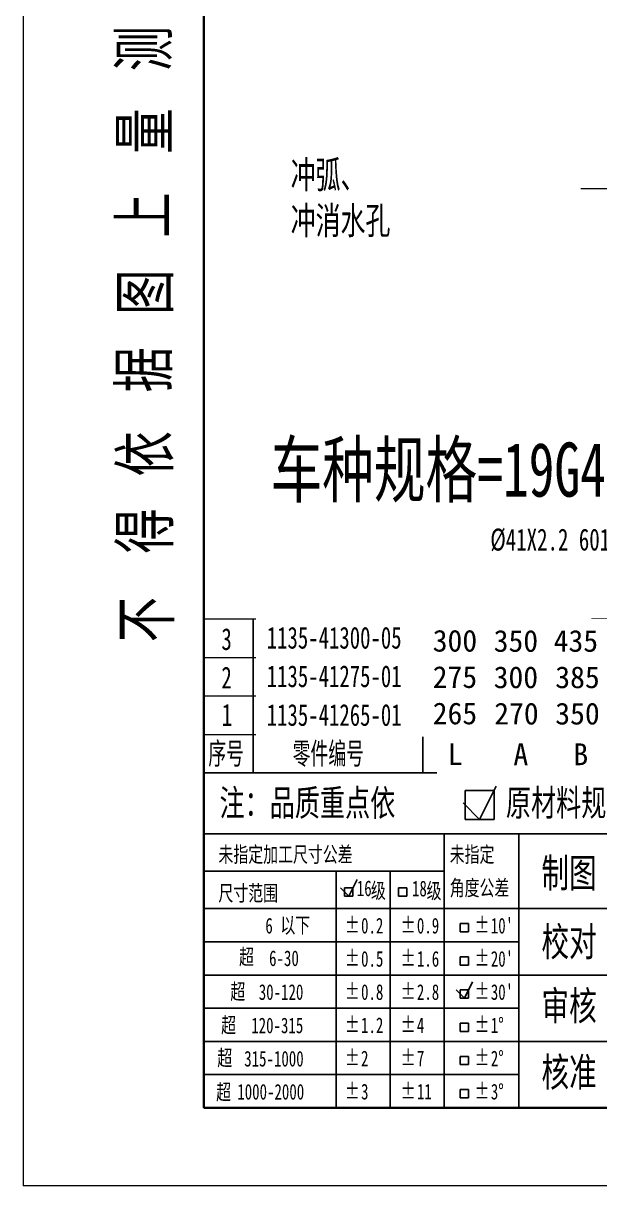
# Model space of a CAD drawing. Header units: millimetres. Extents: x 4148 to 5056, y 302 to 1586.
# Drawn here: x 4148 to 4463, y 302 to 938 of the extents above; entities that cross this region are included whole.
import ezdxf

# ---------------------------------------------------------------- set-up
doc = ezdxf.new("R2010")
doc.units = ezdxf.units.MM
doc.linetypes.add('CENTER', pattern=[50.8, 31.75, -6.35, 6.35, -6.35])
doc.layers.get('Defpoints').update_dxf_attribs({"lineweight": 9})
doc.layers.add('1', color=7, linetype='Continuous', lineweight=5, true_color=0xffffff)
for name, color, linetype, lineweight in [('CON', 2, 'Continuous', 35), ('DIM', 7, 'Continuous', 9), ('TXT', 7, 'Continuous', 13), ('标注', 3, 'Continuous', 9)]:
    doc.layers.add(name, color=color, linetype=linetype, lineweight=lineweight)
doc.layers.add('DRAWING', color=7, linetype='Continuous')
doc.styles.add('GB', font='', dxfattribs={"width": 0.7})
doc.styles.get("Standard").update_dxf_attribs({"font": 'SimSun.ttf'})
doc.styles.add('标准', font='STKAITI.TTF', dxfattribs={"width": 0.667})
doc.styles.get('GB').set_extended_font_data('MingLiU')

msp = doc.modelspace()

# ---------------------------------------------------------------- linework, layer by layer
at = {"layer": '1', "color": 5, "linetype": 'CENTER', "lineweight": 13}
msp.add_open_spline([(4875.857, 847.574, 0), (4872.857, 847.574, 0), (4453.138, 847.574, 0)], degree=1, knots=[0, 0, 0.0070969, 1, 1], dxfattribs=at)
at = {"layer": 'CON', "color": 2}
for p, q in [((4246.602, 1565.026, 0), (4246.602, 344.938, 0)), ((4246.602, 344.938, 0), (5034.689, 344.938, 0))]:
    msp.add_line(p, q, dxfattribs=at)
at = {"layer": 'Defpoints'}
for p in [(4147.819, 1586.435, 0), (5056.099, 302.315, 0)]:
    msp.add_line(p, (4147.819, 302.315, 0), dxfattribs=at)
at = {"layer": 'DRAWING'}
for p, q in [((4273.733, 528.265, 0), (4273.733, 612.179, 0)), ((4366.587, 528.139, 0), (4366.587, 612.179, 0)), ((4400.551, 528.036, 0), (4400.551, 612.077, 0)), ((4434.119, 612.077, 0), (4434.119, 528.036, 0)), ((4246.602, 528.139, 0), (5034.689, 528.139, 0)), ((4389.711, 518.544, 0), (4389.711, 502.659, 0)), ((4405.597, 518.544, 0), (4389.711, 518.544, 0)), ((4397.654, 502.659, 0), (4406.731, 520.814, 0)), ((4405.597, 518.544, 0), (4405.597, 502.659, 0)), ((4388.576, 511.736, 0), (4397.654, 502.659, 0)), ((4405.597, 502.659, 0), (4389.711, 502.659, 0)), ((4246.602, 494.716, 0), (5034.689, 494.716, 0)), ((4378.225, 344.938, 0), (4378.225, 494.716, 0)), ((4419.073, 344.938, 0), (4419.073, 494.716, 0)), ((4378.225, 474.292, 0), (4246.602, 474.292, 0)), ((4319.221, 344.938, 0), (4319.221, 474.292, 0)), ((4348.723, 344.938, 0), (4348.723, 474.292, 0)), ((4321.491, 465.214, 0), (4326.029, 460.676, 0)), ((4323.76, 465.214, 0), (4328.299, 465.214, 0)), ((4323.76, 460.676, 0), (4323.76, 465.214, 0)), ((4326.029, 460.676, 0), (4330.568, 469.753, 0)), ((4328.299, 460.676, 0), (4328.299, 465.214, 0)), ((4353.262, 465.214, 0), (4357.801, 465.214, 0)), ((4353.262, 460.676, 0), (4353.262, 465.214, 0)), ((4357.801, 460.676, 0), (4357.801, 465.214, 0)), ((4323.76, 460.676, 0), (4328.299, 460.676, 0)), ((4353.262, 460.676, 0), (4357.801, 460.676, 0)), ((4246.602, 453.868, 0), (5034.689, 453.868, 0)), ((4387.043, 445.7, 0), (4391.582, 445.7, 0)), ((4387.043, 441.161, 0), (4387.043, 445.7, 0)), ((4391.582, 441.161, 0), (4391.582, 445.7, 0)), ((4387.043, 441.161, 0), (4391.582, 441.161, 0)), ((4246.602, 435.713, 0), (4419.073, 435.713, 0)), ((4387.043, 427.545, 0), (4391.582, 427.545, 0)), ((4387.043, 423.006, 0), (4387.043, 427.545, 0)), ((4391.582, 423.006, 0), (4391.582, 427.545, 0)), ((4387.043, 423.006, 0), (4391.582, 423.006, 0)), ((4246.602, 417.558, 0), (4736.784, 417.558, 0)), ((4389.312, 404.852, 0), (4393.851, 413.929, 0)), ((4384.773, 409.39, 0), (4389.312, 404.852, 0)), ((4387.043, 409.39, 0), (4391.582, 409.39, 0)), ((4387.043, 404.852, 0), (4387.043, 409.39, 0)), ((4391.582, 404.852, 0), (4391.582, 409.39, 0)), ((4387.043, 404.852, 0), (4391.582, 404.852, 0)), ((4246.602, 399.403, 0), (4419.073, 399.403, 0)), ((4387.043, 391.235, 0), (4391.582, 391.235, 0)), ((4387.043, 386.697, 0), (4387.043, 391.235, 0)), ((4391.582, 386.697, 0), (4391.582, 391.235, 0)), ((4387.043, 386.697, 0), (4391.582, 386.697, 0)), ((4246.602, 381.248, 0), (5034.689, 381.248, 0)), ((4387.043, 373.08, 0), (4391.582, 373.08, 0)), ((4387.043, 368.542, 0), (4387.043, 373.08, 0)), ((4391.582, 368.542, 0), (4391.582, 373.08, 0)), ((4419.073, 363.093, 0), (4246.602, 363.093, 0)), ((4387.043, 368.542, 0), (4391.582, 368.542, 0)), ((4387.043, 354.926, 0), (4391.582, 354.926, 0)), ((4387.043, 350.387, 0), (4387.043, 354.926, 0)), ((4387.043, 350.387, 0), (4391.582, 350.387, 0)), ((4391.582, 350.387, 0), (4391.582, 354.926, 0))]:
    msp.add_line(p, q, dxfattribs=at)
at = {"layer": 'TXT'}
for p, q in [((5035.269, 612.179, 0), (4246.602, 612.179, 0)), ((5035.269, 591.118, 0), (4246.602, 591.118, 0)), ((5035.269, 570.057, 0), (4246.602, 570.057, 0)), ((5035.269, 548.995, 0), (4246.602, 548.995, 0))]:
    msp.add_line(p, q, dxfattribs=at)

# ---------------------------------------------------------------- texts
at = {"layer": 'DIM', "insert": (4294.22, 862.75, 0), "char_height": 15, "width": 71.81788, "attachment_point": 1, "style": '标准'}
msp.add_mtext('冲弧、\\P冲消水孔', dxfattribs=at)
at = {"layer": 'TXT', "width": 0.7}
for s, p in [('测', (4226.536, 911.873, 0)), ('量', (4227.21, 866.792, 0)), ('上', (4226.536, 820.808, 0)), ('图', (4227.21, 778.655, 0)), ('据', (4226.536, 736.254, 0)), ('依', (4227.21, 690.27, 0)), ('得', (4227.186, 648.117, 0)), ('不', (4227.859, 599.579, 0))]:
    msp.add_text(s, height=25.92, rotation=90, dxfattribs=at).set_placement(p)
at = {"layer": 'TXT'}
for s, height, width, p in [('3', 11.927, 0.7, (4256.308, 595.346, 0)), ('2', 11.927, 0.7, (4256.308, 574.285, 0)), ('1', 12.17, 0.7, (4256.506, 553.736, 0)), ('序号', 11.9268, 0.6, (4249.147, 532.817, 0)), ('零件编号', 11.9268, 0.6, (4295.323, 532.817, 0)), ('原材料规格（QC工程图）', 14.4, 0.7, (4412.049, 504.582, 0)), ('注：品质重点依', 14.4, 0.7, (4255.264, 504.582, 0)), ('未指定加工尺寸公差', 8.5463, 0.7, (4254.694, 479.255, 0)), ('未指定', 8.5463, 0.7, (4381.285, 479.255, 0)), ('制图', 15.84, 0.7, (4431.536, 465.48, 0)), ('角度公差', 8.5463, 0.7, (4381.285, 460.965, 0)), ('尺寸范围', 8.5463, 0.7, (4254.694, 458.077, 0)), ('16', 8.5463, 0.7, (4330.438, 460.721, 0)), ('级', 8.546, 0.7, (4338.152, 459.497, 0)), ('18', 8.5463, 0.7, (4360.646, 460.603, 0)), ('级', 8.546, 0.7, (4368.606, 459.342, 0)), ('6', 8.546, 0.7, (4280.358, 440.292, 0)), ('以下', 8.5463, 0.7, (4288.598, 440.515, 0)), ('%%P', 8.5463, 0.7, (4323.889, 440.702, 0)), ('0.2', 8.5463, 0.7, (4332.76, 440.292, 0)), ('%%P', 8.5463, 0.7, (4354.461, 440.702, 0)), ('0.9', 8.5463, 0.7, (4363.331, 440.292, 0)), ('%%P', 8.5463, 0.7, (4394.924, 440.702, 0)), ("10'", 8.5463, 0.7, (4403.795, 440.292, 0)), ('校对', 15.84, 0.7, (4431.536, 427.87, 0)), ('超', 8.546, 0.7, (4265.981, 423.229, 0)), ('6-30', 8.5463, 0.7, (4282.421, 422.482, 0)), ('%%P', 8.5463, 0.7, (4323.889, 422.547, 0)), ('0.5', 8.5463, 0.7, (4332.76, 422.137, 0)), ('%%P', 8.5463, 0.7, (4354.461, 422.547, 0)), ('1.6', 8.5463, 0.7, (4363.331, 422.137, 0)), ('%%P', 8.5463, 0.7, (4394.924, 422.547, 0)), ("20'", 8.5463, 0.7, (4403.795, 422.137, 0)), ('超', 8.546, 0.7, (4261.23, 404.247, 0)), ('%%P', 8.5463, 0.7, (4323.889, 404.392, 0)), ('%%P', 8.5463, 0.7, (4354.461, 404.392, 0)), ('%%P', 8.5463, 0.7, (4394.924, 404.392, 0)), ('30-120', 8.5463, 0.7, (4276.765, 403.976, 0)), ('0.8', 8.5463, 0.7, (4332.76, 403.982, 0)), ('2.8', 8.5463, 0.7, (4363.331, 403.982, 0)), ("30'", 8.5463, 0.7, (4403.795, 403.982, 0)), ('审核', 15.84, 0.7, (4431.536, 392.861, 0)), ('超', 8.546, 0.7, (4256.139, 385.944, 0)), ('%%P', 8.5463, 0.7, (4323.889, 386.237, 0)), ('1.2', 8.5463, 0.7, (4332.76, 385.827, 0)), ('%%P', 8.5463, 0.7, (4354.461, 386.237, 0)), ('%%P', 8.5463, 0.7, (4394.924, 386.237, 0)), ('1°', 8.5463, 0.7, (4403.795, 385.827, 0)), ('120-315', 8.5463, 0.7, (4272.639, 385.725, 0)), ('4', 8.546, 0.7, (4363.331, 385.827, 0)), ('超', 8.546, 0.7, (4254.102, 367.979, 0)), ('315-1000', 8.5463, 0.7, (4268.785, 367.528, 0)), ('%%P', 8.5463, 0.7, (4323.889, 368.083, 0)), ('2', 8.546, 0.7, (4332.76, 367.673, 0)), ('%%P', 8.5463, 0.7, (4354.461, 368.083, 0)), ('7', 8.546, 0.7, (4363.331, 367.673, 0)), ('%%P', 8.5463, 0.7, (4394.924, 368.083, 0)), ('2°', 8.5463, 0.7, (4403.795, 367.673, 0)), ('核准', 15.84, 0.7, (4431.536, 356.551, 0)), ('超', 8.546, 0.7, (4253.423, 349.337, 0)), ('1000-2000', 8.5463, 0.7, (4265.003, 349.44, 0)), ('%%P', 8.5463, 0.7, (4323.889, 349.928, 0)), ('3', 8.546, 0.7, (4332.76, 349.518, 0)), ('%%P', 8.5463, 0.7, (4354.461, 349.928, 0)), ('11', 8.5463, 0.7, (4363.331, 349.518, 0)), ('%%P', 8.5463, 0.7, (4394.924, 349.928, 0)), ('3°', 8.5463, 0.7, (4403.795, 349.518, 0))]:
    msp.add_text(s, height=height, dxfattribs=dict(at, width=width)).set_placement(p)
at = {"layer": '标注', "style": 'GB', "width": 0.7}
msp.add_text('车种规格=19G41231-ST-3-2', height=29.60898, dxfattribs=at).set_placement((4283.239, 679.207))
at = {"layer": '标注', "lineweight": 0, "insert": (4403.511, 661.736, 0), "char_height": 12, "attachment_point": 1, "style": 'GB'}
msp.add_mtext('%%C41X2.2 6011S SEAMLESS', dxfattribs=at)

# ---------------------------------------------------------------- next in the draw order: texts
at = {"layer": 'TXT', "char_height": 11.9268, "width": 171.71655, "attachment_point": 1, "bg_fill": 2}
for s, insert in [('300', (4371.989, 606.373, 0)), ('265', (4371.989, 566.617, 0))]:
    msp.add_mtext(s, dxfattribs=dict(at, insert=insert))

# ---------------------------------------------------------------- next in the draw order: texts
for s, insert in [('275', (4371.989, 586.495, 0)), ('{\\C7;L}', (4380.245, 544.366, 0))]:
    msp.add_mtext(s, dxfattribs=dict(at, insert=insert))

# ---------------------------------------------------------------- next in the draw order: texts
for s, insert in [('350', (4405.355, 606.271, 0)), ('270', (4405.661, 566.515, 0))]:
    msp.add_mtext(s, dxfattribs=dict(at, insert=insert))

# ---------------------------------------------------------------- next in the draw order: texts
for s, insert in [('300', (4405.355, 586.393, 0)), ('{\\C7;A}', (4416.162, 544.264, 0))]:
    msp.add_mtext(s, dxfattribs=dict(at, insert=insert))

# ---------------------------------------------------------------- next in the draw order: texts
for s, insert in [('435', (4438.199, 606.271, 0)), ('350', (4439.084, 566.515, 0))]:
    msp.add_mtext(s, dxfattribs=dict(at, insert=insert))

# ---------------------------------------------------------------- next in the draw order: texts
for s, insert in [('385', (4439.084, 586.393, 0)), ('{\\C7;B}', (4449.007, 544.264, 0))]:
    msp.add_mtext(s, dxfattribs=dict(at, insert=insert))

# ---------------------------------------------------------------- next in the draw order: texts
at = {"layer": 'TXT', "insert": (4281.131, 586.953, 0), "char_height": 11.92679, "width": 171.71655, "attachment_point": 1, "bg_fill": 2}
msp.add_mtext('{\\W0.7;1135-41275-01}', dxfattribs=at)

# ---------------------------------------------------------------- next in the draw order: texts
at = {"layer": 'TXT', "char_height": 11.92679, "width": 171.71655, "attachment_point": 1, "bg_fill": 2}
for s, insert in [('{\\W0.7;1135-41300-05  }', (4281.131, 608.014, 0)), ('{\\W0.7;1135-41265-01}', (4281.131, 565.789, 0))]:
    msp.add_mtext(s, dxfattribs=dict(at, insert=insert))

doc.saveas('drawing.dxf')
